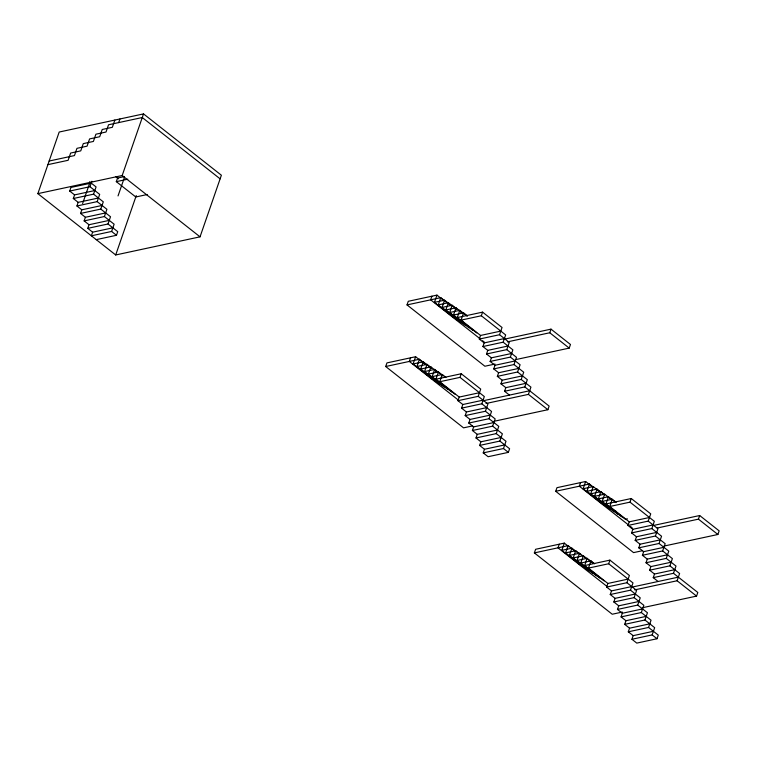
<?xml version="1.0" encoding="UTF-8"?>
<svg xmlns="http://www.w3.org/2000/svg" width="757" height="757" viewBox="0 0 757 757"><rect width="100%" height="100%" fill="white"/><g stroke="black" fill="none" stroke-linecap="round" stroke-linejoin="round"><path stroke-width="1.14" d="M37.85 193.641L59.188 132.03L143.527 113.9L221.375 175.227L200.037 236.837L115.698 254.967L37.85 193.641L122.189 175.51L200.037 236.837M94.814 190.546L74.574 194.899L69.71 191.057L70.959 187.433L91.209 183.09M98.429 198.003L78.189 202.356L73.315 198.523L74.574 194.899M102.034 205.459L81.794 209.812L76.93 205.98L78.189 202.356M82.617 203.529L89.913 182.465M105.649 212.916L85.409 217.268L80.545 213.436L81.794 209.812M69.71 191.057L89.951 186.714L91.834 181.273M114.846 120.06L112.339 127.308L102.223 129.485L99.706 136.733L89.591 138.91L87.074 146.158L76.959 148.334L74.451 155.582L49.148 161.023M109.254 220.372L89.014 224.725L84.15 220.893L85.409 217.268M73.315 198.523L93.565 194.171L96.073 186.922L89.581 181.812M118.66 122.596L119.909 118.972M112.869 227.829L92.628 232.181L87.765 228.349L89.014 224.725M76.93 205.98L97.17 201.627L99.678 194.379L89.951 186.714M92.628 232.181L91.37 235.805L111.61 231.453L116.483 235.285L117.732 231.661L108.005 223.996L87.765 228.349M80.545 213.436L100.785 209.083L103.293 201.835L93.565 194.171M147.237 194.521L135.777 196.981L116.313 181.652L117.572 178.027L124.451 176.551M84.15 220.893L104.39 216.54L106.907 209.292L97.17 201.627M122.189 175.51L143.527 113.9M108.005 223.996L110.513 216.748L100.785 209.083M118.035 195.921L124.526 177.176M111.61 231.453L114.127 224.204L104.39 216.54M115.698 254.967L136.269 195.561M472.538 425.917L463.539 427.847L385.692 366.52L386.95 362.896L415.621 356.727L425.822 364.76M495.002 364.06L484.877 366.237L407.029 304.91L408.278 301.286L436.959 295.116L445.296 301.693M410.568 357.815L409.31 361.439L458.43 400.141M431.897 296.205L430.648 299.829L480.695 339.259M434.603 378.878L432.578 379.314L413.114 363.975L415.621 356.727M453.916 317.703L434.452 302.365L436.959 295.116M436.382 381.85L416.918 366.511L419.435 359.263L425.917 364.372M457.72 320.239L438.256 304.901L440.763 297.652L450.037 304.957M440.186 384.386L420.722 369.047L423.239 361.799L431.575 368.375M461.524 322.775L442.06 307.437L444.567 300.188L450.131 304.569M443.99 386.922L424.535 371.583L427.043 364.335L431.679 367.987M465.328 325.311L445.864 309.973L448.371 302.724L456.717 309.301M447.803 389.458L428.339 374.119L430.847 366.871L437.338 371.98M469.132 327.847L449.667 312.509L452.184 305.26L456.812 308.913M451.607 391.994L432.143 376.655L434.65 369.407L442.996 375.983M472.936 330.383L453.481 315.044L455.988 307.796L461.543 312.177M455.411 394.529L435.947 379.191L438.454 371.942L443.091 375.595M476.749 332.919L457.285 317.58L459.792 310.332L467.211 316.18M479.455 392.713L459.215 397.065L439.751 381.727L442.268 374.478L445.968 377.402M500.793 331.102L480.553 335.455L461.089 320.116L463.596 312.868L467.306 315.792M439.751 381.727L459.991 377.374L461.25 373.75L480.714 389.089L478.206 396.337L457.957 400.69L459.215 397.065M461.089 320.116L481.329 315.764L482.588 312.139L502.042 327.478L499.535 334.726L479.295 339.079L480.553 335.455M486.675 407.626L466.435 411.978L461.571 408.146L462.83 404.522L483.07 400.169M508.013 346.015L487.773 350.368L482.909 346.536L484.158 342.912L504.399 338.559M490.29 415.082L470.05 419.435L465.186 415.602L466.435 411.978M511.628 353.472L491.378 357.824L486.514 353.992L487.773 350.368M493.905 422.538L473.655 426.891L468.791 423.059L470.05 419.435M515.233 360.928L494.993 365.281L490.129 361.449L491.378 357.824M497.51 429.995L477.27 434.348L472.406 430.515L473.655 426.891M518.848 368.385L498.608 372.737L493.734 368.905L494.993 365.281M461.571 408.146L481.812 403.793L484.319 396.545L459.991 377.374M482.909 346.536L503.15 342.183L505.657 334.935L481.329 315.764M501.125 437.451L480.884 441.804L476.011 437.972L477.27 434.348M522.453 375.841L502.213 380.194L497.349 376.361L498.608 372.737M465.186 415.602L485.426 411.25L487.934 404.001L478.206 396.337M486.514 353.992L506.755 349.639L509.272 342.391L499.535 334.726M504.73 444.908L484.489 449.261L479.626 445.428L480.884 441.804M526.068 383.297L505.827 387.65L500.964 383.818L502.213 380.194M468.791 423.059L489.031 418.706L491.548 411.458L481.812 403.793M490.129 361.449L510.369 357.096L512.877 349.848L503.15 342.183M479.626 445.428L499.866 441.076L509.593 448.74L508.344 452.364L488.104 456.717L483.231 452.885L484.489 449.261M509.433 395.107L504.569 391.274L505.827 387.65M472.406 430.515L492.646 426.163L495.154 418.914L485.426 411.25M493.734 368.905L513.984 364.552L516.492 357.304L506.755 349.639M476.011 437.972L496.251 433.619L498.768 426.371L489.031 418.706M497.349 376.361L517.589 372.009L520.097 364.76L510.369 357.096M499.866 441.076L502.374 433.827L492.646 426.163M500.964 383.818L521.204 379.465L523.712 372.217L513.984 364.552M483.231 452.885L503.481 448.532L505.988 441.284L496.251 433.619M504.569 391.274L524.809 386.922L527.326 379.673L517.589 372.009M486.032 403.5L528.424 394.378L530.931 387.13L521.204 379.465M507.36 341.89L549.762 332.768L551.011 329.144L570.475 344.482L569.217 348.106L515.366 359.679M494.037 421.289L547.888 409.717L549.137 406.093L524.809 386.922M622.339 612.053L612.224 614.23L534.366 552.903L535.625 549.279L564.296 543.11L568.933 546.762M642.551 550.689L633.552 552.619L555.704 491.293L556.963 487.669L585.634 481.499L593.053 487.347M559.243 544.198L557.985 547.822L607.105 586.524M580.572 482.588L579.323 486.212L628.442 524.913M581.253 565.697L561.789 550.358L564.296 543.11M602.591 504.086L583.127 488.748L585.634 481.499M585.057 568.233L565.593 552.894L568.11 545.646L575.519 551.493M606.395 506.622L586.93 491.284L589.438 484.035L593.147 486.959M588.861 570.769L569.396 555.43L571.913 548.182L580.25 554.758M610.199 509.158L590.734 493.819L593.242 486.571L600.661 492.419M592.665 573.304L573.21 557.966L575.717 550.717L580.354 554.37M616.028 511.259L614.003 511.694L594.538 496.355L597.055 489.107L604.464 494.955M596.478 575.84L577.014 560.502L579.521 553.253L586.94 559.101M617.807 514.23L598.342 498.891L600.859 491.643L604.559 494.567M600.282 578.376L580.818 563.038L583.325 555.789L587.035 558.713M621.611 516.766L602.156 501.427L604.663 494.179L612.072 500.027M604.086 580.912L584.622 565.574L587.129 558.325L593.62 563.435M627.449 518.867L625.424 519.302L605.96 503.963L608.467 496.715L615.886 502.563M628.13 579.096L607.89 583.448L588.426 568.11L590.943 560.861L594.642 563.785M649.468 517.485L629.228 521.838L609.764 506.499L612.271 499.251L615.98 502.175M588.426 568.11L608.666 563.757L609.924 560.133L629.389 575.471L626.881 582.72L606.631 587.072L607.89 583.448M609.764 506.499L630.004 502.146L631.262 498.522L650.727 513.861L648.21 521.109L627.969 525.462L629.228 521.838M635.35 594.008L615.11 598.361L610.246 594.529L611.505 590.905L631.745 586.552M656.688 532.398L636.448 536.751L631.584 532.919L632.833 529.294L653.083 524.942M638.965 601.465L618.724 605.818L613.861 601.985L615.11 598.361M660.303 539.855L640.053 544.207L635.189 540.375L636.448 536.751M642.579 608.921L622.33 613.274L617.466 609.442L618.724 605.818M663.908 547.311L643.668 551.664L638.804 547.831L640.053 544.207M646.185 616.378L625.944 620.731L621.081 616.898L622.33 613.274M667.523 554.767L647.282 559.12L642.409 555.288L643.668 551.664M610.246 594.529L630.486 590.176L632.994 582.928L608.666 563.757M631.584 532.919L651.824 528.566L654.332 521.318L630.004 502.146M649.799 623.834L629.559 628.187L624.686 624.355L625.944 620.731M671.128 562.224L650.888 566.577L646.024 562.744L647.282 559.12M613.861 601.985L634.101 597.633L636.609 590.384L626.881 582.72M635.189 540.375L655.43 536.022L657.947 528.774L648.21 521.109M653.405 631.291L633.164 635.643L628.301 631.811L629.559 628.187M674.742 569.68L654.502 574.033L649.638 570.201L650.888 566.577M617.466 609.442L637.706 605.089L640.223 597.841L630.486 590.176M638.804 547.831L659.044 543.479L661.552 536.23L651.824 528.566M628.301 631.811L648.541 627.458L658.278 635.123L657.019 638.747L636.779 643.1L631.915 639.268L633.164 635.643M621.081 616.898L641.321 612.545L643.828 605.297L634.101 597.633M658.107 581.49L653.244 577.657L654.502 574.033M642.409 555.288L662.659 550.935L665.166 543.687L655.43 536.022M624.686 624.355L644.936 620.002L647.443 612.754L637.706 605.089M646.024 562.744L666.264 558.392L668.772 551.143L659.044 543.479M648.541 627.458L651.048 620.21L641.321 612.545M649.638 570.201L669.879 565.848L672.386 558.6L662.659 550.935M631.915 639.268L652.156 634.915L654.663 627.667L644.936 620.002M653.244 577.657L673.484 573.304L676.001 566.056L666.264 558.392M634.707 589.883L677.099 580.761L679.606 573.513L669.879 565.848M657.18 528.026L698.437 519.151L699.686 515.526L719.15 530.865L717.891 534.489L664.04 546.062M642.712 607.672L696.563 596.1L697.812 592.476L673.484 573.304M47.89 164.648L68.13 160.295L70.638 153.046L80.762 150.87L83.27 143.622L93.395 141.445L95.902 134.197L106.027 132.021L108.535 124.773L142.269 117.524L220.117 178.851M116.313 181.652L127.772 179.191M96.234 239.638L116.483 235.285M407.029 304.91L440.763 297.652M434.452 302.365L444.567 300.188M438.256 304.901L448.371 302.724M442.06 307.437L452.184 305.26M445.864 309.973L455.988 307.796M449.667 312.509L459.792 310.332M453.481 315.044L463.596 312.868M457.285 317.58L482.588 312.139M504.039 339.25L551.011 329.144M385.692 366.52L419.435 359.263M413.114 363.975L423.239 361.799M416.918 366.511L427.043 364.335M420.722 369.047L430.847 366.871M424.535 371.583L434.65 369.407M428.339 374.119L438.454 371.942M432.143 376.655L442.268 374.478M435.947 379.191L461.25 373.75M482.701 400.86L529.673 390.754M555.704 491.293L589.438 484.035M583.127 488.748L593.242 486.571M586.93 491.284L597.055 489.107M590.734 493.819L600.859 491.643M594.538 496.355L604.663 494.179M598.342 498.891L608.467 496.715M602.156 501.427L612.271 499.251M605.96 503.963L631.262 498.522M652.714 525.632L699.686 515.526M534.366 552.903L568.11 545.646M561.789 550.358L571.913 548.182M565.593 552.894L575.717 550.717M569.396 555.43L579.521 553.253M573.21 557.966L583.325 555.789M577.014 560.502L587.129 558.325M580.818 563.038L590.943 560.861M584.622 565.574L609.924 560.133M631.376 587.243L678.357 577.137M549.762 332.768L569.217 348.106M458.666 310.37L461.448 312.565M482.54 340.716L484.395 342.173M479.295 339.079L484.158 342.912M698.437 519.151L717.891 534.489M528.424 394.378L547.888 409.717M434.452 370.182L437.234 372.368M630.297 526.37L632.142 527.828M627.969 525.462L632.833 529.294M457.957 400.69L462.83 404.522M677.099 580.761L696.563 596.1M503.481 448.532L508.344 452.364M115.717 176.57L118.499 178.756M588.889 560.171L591.671 562.366M606.631 587.072L611.505 590.905M652.156 634.915L657.019 638.747"/></g></svg>
